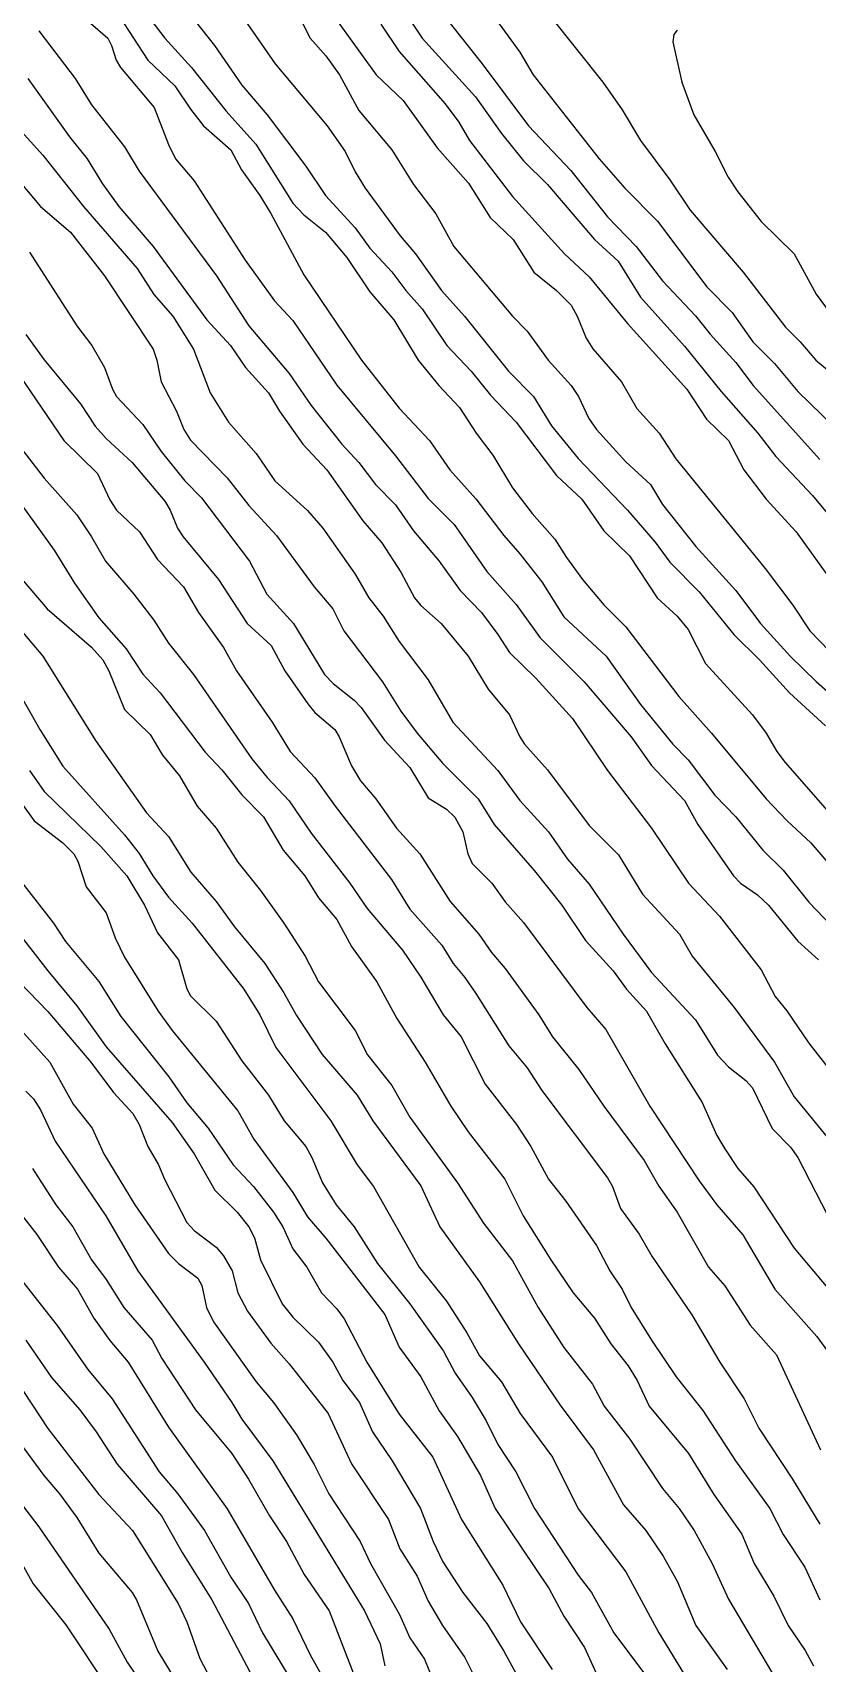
# Model space of a CAD drawing. Extents: x 474277 to 475042, y 254928 to 255625.
# Drawn here: x 474872.7 to 474889.14, y 255327.82 to 255362.01 of the extents above; entities that cross this region are included whole.
import ezdxf

# ---------------------------------------------------------------- set-up
doc = ezdxf.new("R2010")
doc.units = 0
doc.header["$MEASUREMENT"] = 0
doc.layers.add('BaseMapV2_DTM_export_MonNov09090547073261 — entities', color=1, linetype='CONTINUOUS')

msp = doc.modelspace()

# ---------------------------------------------------------------- linework, layer by layer
at = {"layer": 'BaseMapV2_DTM_export_MonNov09090547073261 — entities', "color": 15, "linetype": 'Continuous', "true_color": 0xb7484b}
for points in [[(474881.134, 255364.04, 89), (474882.909, 255361.598, 89), (474883.192, 255361.126, 89), (474884.57, 255359.362, 89), (474885.109, 255358.749, 89), (474885.798, 255358.059, 89), (474886.831, 255356.679, 89), (474887.361, 255356.142, 89), (474887.794, 255355.529, 89), (474888.246, 255355.069, 89), (474888.736, 255354.487, 89), (474889.733, 255353.514, 89)], [(474874.073, 255363.733, 91), (474875.473, 255361.893, 91), (474876.031, 255361.279, 91), (474876.757, 255360.359, 91), (474877.377, 255359.669, 91), (474878.155, 255358.431, 91), (474878.385, 255358.187, 91), (474878.837, 255357.829, 91), (474879.288, 255357.292, 91), (474879.765, 255356.577, 91), (474880.272, 255355.989, 91), (474880.783, 255355.145, 91), (474881.215, 255354.608, 91), (474881.648, 255354.148, 91), (474881.998, 255353.612, 91), (474882.344, 255353.152, 91), (474882.756, 255352.468, 91), (474883.167, 255351.925, 91), (474883.647, 255351.388, 91), (474883.885, 255351.005, 91), (474884.226, 255350.545, 91), (474884.673, 255350.01, 91), (474885.133, 255349.55, 91), (474886.24, 255348.091, 91), (474886.926, 255347.324, 91), (474888.075, 255345.944, 91), (474888.511, 255345.484, 91), (474889.01, 255345.024, 91), (474889.8, 255344.104, 91)], [(474878.688, 255362.813, 90), (474879.901, 255361.126, 90), (474880.469, 255360.589, 90), (474881.18, 255359.592, 90), (474881.836, 255358.856, 90), (474882.287, 255358.136, 90), (474882.771, 255357.675, 90), (474883.203, 255356.985, 90), (474883.676, 255356.602, 90), (474883.984, 255356.295, 90), (474884.113, 255356.065, 90), (474884.3, 255355.605, 90), (474884.442, 255355.38, 90), (474885.043, 255354.685, 90), (474885.363, 255354.127, 90), (474885.828, 255353.612, 90), (474886.181, 255353.075, 90), (474888.053, 255350.775, 90), (474888.63, 255350.008, 90), (474888.988, 255349.471, 90), (474890.022, 255348.398, 90)], [(474880.302, 255362.736, 89.5), (474880.864, 255361.893, 89.5), (474881.981, 255360.666, 89.5), (474882.526, 255359.893, 89.5), (474882.986, 255359.318, 89.5), (474883.487, 255358.826, 89.5), (474884.472, 255357.675, 89.5), (474884.97, 255357.215, 89.5), (474885.439, 255356.463, 89.5), (474886.359, 255355.436, 89.5), (474887.126, 255354.488, 89.5), (474887.898, 255353.612, 89.5), (474888.276, 255353.125, 89.5), (474889.046, 255352.308, 89.5), (474889.805, 255351.388, 89.5)], [(474873.708, 255362.392, 91.5), (474874.275, 255361.893, 91.5), (474874.354, 255361.739, 91.5), (474874.449, 255361.433, 91.5), (474874.541, 255361.279, 91.5), (474875.249, 255360.436, 91.5), (474875.548, 255359.665, 91.5), (474875.698, 255359.362, 91.5), (474876.089, 255358.902, 91.5), (474877.158, 255357.241, 91.5), (474877.772, 255356.389, 91.5), (474878.155, 255355.971, 91.5), (474879.075, 255354.62, 91.5), (474880.302, 255353.134, 91.5), (474880.992, 255352.239, 91.5), (474881.533, 255351.695, 91.5), (474882.219, 255350.712, 91.5), (474882.832, 255350.017, 91.5), (474883.338, 255349.318, 91.5), (474884.255, 255348.398, 91.5), (474885.24, 255347.248, 91.5), (474885.669, 255346.648, 91.5), (474886.359, 255345.914, 91.5), (474886.641, 255345.407, 91.5), (474887.39, 255344.334, 91.5), (474887.535, 255344.18, 91.5), (474887.893, 255343.936, 91.5), (474888.123, 255343.72, 91.5), (474888.736, 255342.966, 91.5), (474889.171, 255342.57, 91.5)], [(474874.518, 255362.353, 91.25), (474875.117, 255361.433, 91.25), (474875.682, 255360.896, 91.25), (474876.008, 255360.401, 91.25), (474876.281, 255360.052, 91.25), (474876.852, 255359.555, 91.25), (474877.078, 255359.132, 91.25), (474877.465, 255358.593, 91.25), (474877.695, 255358.216, 91.25), (474878.385, 255356.929, 91.25), (474879.596, 255355.145, 91.25), (474880.379, 255354.133, 91.25), (474881.018, 255353.458, 91.25), (474881.447, 255352.845, 91.25), (474881.989, 255352.236, 91.25), (474882.575, 255351.465, 91.25), (474882.91, 255351.081, 91.25), (474883.369, 255350.492, 91.25), (474883.829, 255349.762, 91.25), (474884.719, 255348.934, 91.25), (474885.439, 255347.926, 91.25), (474886.115, 255347.094, 91.25), (474886.436, 255346.764, 91.25), (474886.996, 255346.021, 91.25), (474887.433, 255345.566, 91.25), (474887.999, 255344.871, 91.25), (474888.43, 255344.454, 91.25), (474888.966, 255343.782, 91.25), (474889.758, 255342.954, 91.25)], [(474876.089, 255362.276, 90.75), (474876.512, 255361.739, 90.75), (474877.082, 255360.905, 90.75), (474877.613, 255360.282, 90.75), (474878.423, 255359.209, 90.75), (474878.836, 255358.596, 90.75), (474879.459, 255357.913, 90.75), (474879.765, 255357.491, 90.75), (474880.225, 255356.991, 90.75), (474880.521, 255356.602, 90.75), (474880.866, 255356.219, 90.75), (474881.379, 255355.452, 90.75), (474881.892, 255354.915, 90.75), (474882.296, 255354.412, 90.75), (474882.832, 255353.844, 90.75), (474883.676, 255352.723, 90.75), (474884.212, 255352.23, 90.75), (474884.673, 255351.562, 90.75), (474885.209, 255351.038, 90.75), (474885.791, 255350.161, 90.75), (474886.206, 255349.773, 90.75), (474886.436, 255349.496, 90.75), (474886.804, 255348.781, 90.75), (474887.783, 255347.708, 90.75), (474888.075, 255347.324, 90.75), (474888.297, 255346.941, 90.75), (474888.473, 255346.711, 90.75), (474889.407, 255345.637, 90.75)], [(474877.194, 255362.199, 90.5), (474877.781, 255361.356, 90.5), (474878.872, 255360.052, 90.5), (474879.252, 255359.516, 90.5), (474879.459, 255359.093, 90.5), (474879.67, 255358.749, 90.5), (474880.403, 255357.752, 90.5), (474880.723, 255357.369, 90.5), (474881.268, 255356.602, 90.5), (474881.749, 255356.065, 90.5), (474882.673, 255354.915, 90.5), (474883.2, 255354.378, 90.5), (474883.577, 255353.765, 90.5), (474884.136, 255353.082, 90.5), (474885.165, 255352.001, 90.5), (474885.746, 255351.329, 90.5), (474886.053, 255350.909, 90.5), (474886.666, 255350.286, 90.5), (474887.393, 255349.394, 90.5), (474887.93, 255348.858, 90.5), (474888.558, 255348.168, 90.5), (474889.318, 255347.478, 90.5)], [(474878.308, 255362.305, 90.25), (474878.515, 255361.893, 90.25), (474878.845, 255361.519, 90.25), (474879.135, 255361.126, 90.25), (474879.535, 255360.378, 90.25), (474880.225, 255359.549, 90.25), (474880.679, 255358.826, 90.25), (474881.153, 255358.212, 90.25), (474881.526, 255357.522, 90.25), (474882.756, 255356.066, 90.25), (474883.062, 255355.747, 90.25), (474883.502, 255355.145, 90.25), (474883.985, 255354.608, 90.25), (474884.143, 255354.378, 90.25), (474884.359, 255353.918, 90.25), (474884.515, 255353.688, 90.25), (474885.133, 255353.01, 90.25), (474885.648, 255352.538, 90.25), (474885.899, 255352.118, 90.25), (474886.6, 255351.235, 90.25), (474887.433, 255350.314, 90.25), (474887.955, 255349.624, 90.25), (474888.583, 255348.933, 90.25), (474889.12, 255348.404, 90.25), (474889.58, 255348.001, 90.25)], [(474879.995, 255362.183, 89.75), (474880.379, 255361.614, 89.75), (474881.346, 255360.513, 89.75), (474881.629, 255360.129, 89.75), (474881.857, 255359.746, 89.75), (474882.756, 255358.576, 89.75), (474883.846, 255357.369, 89.75), (474884.366, 255356.891, 89.75), (474885.168, 255355.912, 89.75), (474886.408, 255354.532, 89.75), (474886.819, 255353.905, 89.75), (474887.28, 255353.461, 89.75), (474887.603, 255352.845, 89.75), (474888.074, 255352.231, 89.75), (474888.697, 255351.541, 89.75), (474889.503, 255350.427, 89.75)], [(474881.375, 255362.296, 89.25), (474882.124, 255361.356, 89.25), (474883.095, 255360.052, 89.25), (474883.982, 255359.116, 89.25), (474884.749, 255358.147, 89.25), (474885.35, 255357.522, 89.25), (474885.899, 255356.808, 89.25), (474886.589, 255356.075, 89.25), (474886.896, 255355.685, 89.25), (474887.433, 255355.094, 89.25), (474887.8, 255354.608, 89.25), (474889.196, 255353.059, 89.25)], [(474883.547, 255362.353, 88.75), (474884.65, 255360.973, 88.75), (474885.056, 255360.387, 88.75), (474885.437, 255359.746, 88.75), (474886.053, 255358.923, 88.75), (474886.478, 255358.289, 88.75), (474887.588, 255356.985, 88.75), (474888.476, 255355.835, 88.75), (474888.786, 255355.529, 88.75), (474889.113, 255355.145, 88.75), (474889.757, 255354.608, 88.75)], [(474872.832, 255362.046, 91.75), (474873.596, 255361.049, 91.75), (474873.938, 255360.498, 91.75), (474874.628, 255359.613, 91.75), (474874.935, 255359.106, 91.75), (474876.554, 255356.909, 91.75), (474877.235, 255355.862, 91.75), (474878.078, 255354.864, 91.75), (474878.538, 255354.195, 91.75), (474879.18, 255353.382, 91.75), (474879.535, 255352.998, 91.75), (474879.885, 255352.538, 91.75), (474880.302, 255352.107, 91.75), (474880.685, 255351.566, 91.75), (474881.222, 255350.928, 91.75), (474881.66, 255350.315, 91.75), (474882.106, 255349.855, 91.75), (474882.452, 255349.394, 91.75), (474882.693, 255349.011, 91.75), (474883.244, 255348.474, 91.75), (474884.014, 255347.631, 91.75), (474884.749, 255346.539, 91.75), (474885.666, 255345.331, 91.75), (474886.441, 255344.18, 91.75), (474887.091, 255343.49, 91.75), (474887.97, 255342.361, 91.75), (474888.259, 255341.804, 91.75), (474888.506, 255341.5, 91.75), (474888.966, 255340.825, 91.75), (474890.117, 255339.352, 91.75)], [(474886.206, 255362.062, 88.5), (474886.139, 255361.969, 88.5), (474886.113, 255361.816, 88.5), (474886.302, 255360.973, 88.5), (474886.559, 255360.282, 88.5), (474887.005, 255359.516, 88.5), (474887.278, 255358.979, 88.5), (474887.475, 255358.672, 88.5), (474887.97, 255358.052, 88.5), (474888.657, 255357.369, 88.5), (474889.116, 255356.525, 88.5), (474889.631, 255355.835, 88.5)], [(474872.602, 255361.049, 92), (474873.472, 255359.822, 92), (474873.845, 255359.362, 92), (474874.168, 255358.84, 92), (474874.507, 255358.366, 92), (474875.228, 255357.522, 92), (474876.351, 255355.989, 92), (474876.85, 255355.452, 92), (474877.164, 255354.992, 92), (474877.644, 255354.455, 92), (474877.874, 255354.072, 92), (474878.367, 255353.382, 92), (474878.868, 255352.845, 92), (474879.622, 255351.771, 92), (474880.016, 255351.311, 92), (474880.415, 255350.698, 92), (474880.7, 255350.161, 92), (474880.839, 255350, 92), (474881.259, 255349.624, 92), (474881.83, 255348.934, 92), (474882.25, 255348.244, 92), (474882.694, 255347.708, 92), (474882.909, 255347.249, 92), (474883.011, 255347.094, 92), (474883.491, 255346.557, 92), (474884.366, 255345.387, 92), (474884.979, 255344.772, 92), (474885.482, 255343.95, 92), (474886.255, 255343.107, 92), (474886.52, 255342.647, 92), (474887.4, 255341.573, 92), (474888.245, 255340.423, 92), (474888.66, 255339.699, 92), (474890.194, 255337.816, 92)], [(474871.94, 255360.513, 92.25), (474872.913, 255359.439, 92.25), (474873.765, 255358.366, 92.25), (474874.89, 255357.062, 92.25), (474875.241, 255356.521, 92.25), (474875.642, 255356.065, 92.25), (474876.073, 255355.375, 92.25), (474876.421, 255354.455, 92.25), (474876.806, 255353.842, 92.25), (474877.388, 255353.183, 92.25), (474877.774, 255352.615, 92.25), (474878.462, 255351.993, 92.25), (474878.781, 255351.618, 92.25), (474879.459, 255350.658, 92.25), (474879.745, 255350.161, 92.25), (474880.044, 255349.778, 92.25), (474880.379, 255349.246, 92.25), (474880.992, 255348.441, 92.25), (474881.505, 255347.554, 92.25), (474882.449, 255346.543, 92.25), (474882.909, 255345.908, 92.25), (474883.513, 255345.254, 92.25), (474883.906, 255344.679, 92.25), (474884.366, 255344.158, 92.25), (474885.075, 255343.107, 92.25), (474885.669, 255342.303, 92.25), (474886.589, 255341.31, 92.25), (474887.049, 255340.573, 92.25), (474887.28, 255340.327, 92.25), (474887.643, 255340.04, 92.25), (474887.784, 255339.887, 92.25), (474888.2, 255339.038, 92.25), (474888.583, 255338.642, 92.25), (474888.738, 255338.43, 92.25), (474889.485, 255336.973, 92.25)], [(474872.098, 255359.282, 92.5), (474872.869, 255358.366, 92.5), (474873.492, 255357.829, 92.5), (474874.208, 255356.909, 92.5), (474875.227, 255355.375, 92.5), (474875.306, 255355.145, 92.5), (474875.393, 255354.685, 92.5), (474875.714, 255354.072, 92.5), (474875.87, 255353.688, 92.5), (474876.008, 255353.464, 92.5), (474876.775, 255352.673, 92.5), (474877.235, 255352.094, 92.5), (474877.81, 255351.465, 92.5), (474878.599, 255350.391, 92.5), (474878.993, 255349.931, 92.5), (474879.224, 255349.471, 92.5), (474880.035, 255348.398, 92.5), (474880.417, 255347.784, 92.5), (474880.756, 255347.324, 92.5), (474881.299, 255346.689, 92.5), (474882.038, 255345.944, 92.5), (474882.376, 255345.407, 92.5), (474883.216, 255344.438, 92.5), (474883.789, 255343.72, 92.5), (474884.289, 255342.978, 92.5), (474884.868, 255342.34, 92.5), (474885.146, 255341.957, 92.5), (474885.565, 255341.497, 92.5), (474885.956, 255340.807, 92.5), (474886.729, 255339.58, 92.5), (474887.04, 255338.89, 92.5), (474887.203, 255338.608, 92.5), (474887.481, 255338.2, 92.5), (474887.816, 255337.813, 92.5), (474888.66, 255336.529, 92.5), (474889.508, 255335.516, 92.5)], [(474872.634, 255357.408, 92.75), (474873.631, 255355.862, 92.75), (474873.945, 255355.452, 92.75), (474874.21, 255354.992, 92.75), (474874.372, 255354.532, 92.75), (474874.459, 255354.378, 92.75), (474875.011, 255353.797, 92.75), (474875.393, 255353.228, 92.75), (474875.893, 255352.615, 92.75), (474876.238, 255352.255, 92.75), (474877.244, 255350.928, 92.75), (474877.609, 255350.238, 92.75), (474878.165, 255349.624, 92.75), (474878.821, 255348.551, 92.75), (474878.998, 255348.365, 92.75), (474879.439, 255348.014, 92.75), (474879.585, 255347.861, 92.75), (474880.072, 255347.177, 92.75), (474880.609, 255346.602, 92.75), (474880.992, 255345.966, 92.75), (474881.375, 255345.729, 92.75), (474881.548, 255345.561, 92.75), (474881.719, 255345.254, 92.75), (474881.823, 255344.794, 92.75), (474881.912, 255344.593, 92.75), (474882.321, 255344.18, 92.75), (474882.602, 255343.785, 92.75), (474882.986, 255343.352, 92.75), (474884.311, 255341.573, 92.75), (474884.71, 255341.113, 92.75), (474885.635, 255339.503, 92.75), (474886.666, 255337.941, 92.75), (474887.037, 255337.433, 92.75), (474887.586, 255336.803, 92.75), (474888.256, 255335.669, 92.75), (474889.134, 255334.673, 92.75), (474889.804, 255333.753, 92.75)], [(474872.562, 255355.682, 93), (474872.941, 255355.148, 93), (474873.707, 255354.225, 93), (474874.015, 255353.761, 93), (474874.245, 255353.503, 93), (474874.788, 255352.998, 93), (474875.471, 255352.189, 93), (474875.585, 255352.001, 93), (474875.738, 255351.618, 93), (474875.855, 255351.437, 93), (474876.595, 255350.545, 93), (474877.197, 255349.624, 93), (474877.701, 255349.164, 93), (474877.989, 255348.628, 93), (474878.465, 255347.938, 93), (474878.615, 255347.759, 93), (474879.032, 255347.401, 93), (474879.128, 255347.248, 93), (474879.382, 255346.635, 93), (474879.575, 255346.327, 93), (474879.894, 255345.944, 93), (474880.325, 255345.331, 93), (474880.816, 255344.794, 93), (474881.451, 255343.797, 93), (474882.05, 255343.107, 93), (474882.317, 255342.724, 93), (474882.602, 255342.387, 93), (474883.309, 255341.42, 93), (474883.598, 255340.96, 93), (474884.147, 255340.27, 93), (474884.67, 255339.503, 93), (474885.516, 255338.362, 93), (474885.823, 255337.823, 93), (474886.206, 255337.28, 93), (474886.864, 255336.129, 93), (474887.203, 255335.737, 93), (474887.74, 255334.912, 93), (474888.285, 255334.289, 93), (474889.208, 255332.296, 93)], [(474872.421, 255354.838, 93.25), (474873.357, 255353.458, 93.25), (474874.063, 255352.768, 93.25), (474874.321, 255352.212, 93.25), (474874.456, 255352.001, 93.25), (474874.944, 255351.541, 93.25), (474875.318, 255350.964, 93.25), (474875.865, 255350.391, 93.25), (474876.175, 255349.855, 93.25), (474876.698, 255349.117, 93.25), (474876.976, 255348.628, 93.25), (474877.721, 255347.554, 93.25), (474878.1, 255346.941, 93.25), (474878.615, 255346.39, 93.25), (474879.04, 255345.791, 93.25), (474880.223, 255344.257, 93.25), (474880.609, 255343.633, 93.25), (474881.279, 255342.877, 93.25), (474881.51, 255342.494, 93.25), (474881.759, 255342.198, 93.25), (474881.989, 255341.862, 93.25), (474882.679, 255340.766, 93.25), (474883.062, 255340.309, 93.25), (474883.369, 255339.835, 93.25), (474884.749, 255337.999, 93.25), (474884.852, 255337.816, 93.25), (474885.017, 255337.356, 93.25), (474885.408, 255336.82, 93.25), (474885.678, 255336.36, 93.25), (474886.513, 255335.128, 93.25), (474887.103, 255334.136, 93.25), (474887.612, 255333.369, 93.25), (474887.918, 255332.756, 93.25), (474888.624, 255331.682, 93.25), (474889.196, 255330.743, 93.25)], [(474872.328, 255353.467, 93.5), (474872.941, 255352.669, 93.5), (474873.631, 255351.9, 93.5), (474873.938, 255351.44, 93.5), (474874.231, 255350.928, 93.5), (474874.824, 255350.238, 93.5), (474875.241, 255349.689, 93.5), (474875.548, 255349.207, 93.5), (474876.072, 255348.551, 93.5), (474877.298, 255346.787, 93.5), (474877.618, 255346.391, 93.5), (474878.078, 255345.906, 93.5), (474878.538, 255345.226, 93.5), (474879.349, 255344.18, 93.5), (474879.709, 255343.644, 93.5), (474880.455, 255342.776, 93.5), (474880.839, 255342.21, 93.5), (474881.307, 255341.42, 93.5), (474881.683, 255340.96, 93.5), (474882.185, 255339.963, 93.5), (474882.842, 255339.12, 93.5), (474883.142, 255338.66, 93.5), (474883.508, 255337.97, 93.5), (474883.871, 255337.51, 93.5), (474884.519, 255336.581, 93.5), (474884.795, 255336.053, 93.5), (474885.056, 255335.67, 93.5), (474885.246, 255335.286, 93.5), (474885.669, 255334.596, 93.5), (474886.185, 255333.829, 93.5), (474886.743, 255333.124, 93.5), (474887.429, 255332.066, 93.5), (474888.151, 255331.069, 93.5), (474888.43, 255330.523, 93.5), (474888.883, 255329.842, 93.5), (474889.198, 255329.152, 93.5)], [(474872.328, 255352.305, 93.75), (474873.155, 255351.158, 93.75), (474873.579, 255350.468, 93.75), (474874.091, 255349.742, 93.75), (474874.659, 255349.088, 93.75), (474875.011, 255348.559, 93.75), (474875.373, 255348.168, 93.75), (474876.315, 255346.923, 93.75), (474876.668, 255346.557, 93.75), (474877.082, 255346.03, 93.75), (474877.542, 255345.569, 93.75), (474877.954, 255344.871, 93.75), (474878.405, 255344.334, 93.75), (474878.692, 255343.874, 93.75), (474879.075, 255343.42, 93.75), (474879.382, 255342.852, 93.75), (474879.916, 255342.11, 93.75), (474880.333, 255341.343, 93.75), (474880.928, 255340.423, 93.75), (474881.463, 255339.503, 93.75), (474881.828, 255338.967, 93.75), (474882.596, 255337.97, 93.75), (474882.979, 255337.203, 93.75), (474883.558, 255336.283, 93.75), (474884.026, 255335.593, 93.75), (474884.478, 255335.056, 93.75), (474884.816, 255334.519, 93.75), (474885.181, 255334.059, 93.75), (474885.367, 255333.753, 93.75), (474885.623, 255333.216, 93.75), (474886.441, 255332.219, 93.75), (474886.973, 255331.36, 93.75), (474887.561, 255330.532, 93.75), (474887.82, 255329.919, 93.75), (474888.229, 255329.229, 93.75), (474888.533, 255328.615, 93.75), (474888.89, 255328.093, 93.75), (474889.066, 255327.772, 93.75)], [(474872.485, 255350.545, 94), (474873.009, 255349.931, 94), (474873.938, 255349.129, 94), (474874.174, 255348.858, 94), (474874.298, 255348.628, 94), (474874.628, 255347.818, 94), (474875.165, 255347.292, 94), (474875.425, 255346.864, 94), (474875.778, 255346.43, 94), (474876.152, 255345.791, 94), (474876.545, 255345.333, 94), (474877.005, 255344.622, 94), (474877.475, 255344.027, 94), (474877.962, 255343.337, 94), (474878.409, 255342.647, 94), (474878.692, 255342.11, 94), (474879.459, 255341.088, 94), (474879.718, 255340.577, 94), (474880.225, 255339.935, 94), (474880.609, 255339.271, 94), (474881.603, 255337.893, 94), (474882.146, 255337.05, 94), (474882.756, 255336.263, 94), (474883.292, 255335.283, 94), (474883.829, 255334.443, 94), (474884.433, 255333.676, 94), (474884.68, 255333.216, 94), (474885.216, 255332.526, 94), (474885.899, 255331.488, 94), (474886.247, 255331.069, 94), (474886.563, 255330.609, 94), (474886.942, 255329.919, 94), (474887.28, 255329.166, 94), (474888.276, 255327.493, 94)], [(474871.944, 255350.078, 94.25), (474872.917, 255348.934, 94.25), (474874.018, 255347.171, 94.25), (474875.088, 255345.65, 94.25), (474875.548, 255345.156, 94.25), (474876.015, 255344.411, 94.25), (474876.547, 255343.797, 94.25), (474876.933, 255343.26, 94.25), (474877.569, 255342.494, 94.25), (474877.964, 255341.88, 94.25), (474878.232, 255341.401, 94.25), (474878.768, 255340.584, 94.25), (474879.502, 255339.733, 94.25), (474879.833, 255339.197, 94.25), (474880.839, 255337.831, 94.25), (474881.231, 255336.973, 94.25), (474882.066, 255335.823, 94.25), (474882.884, 255334.519, 94.25), (474883.752, 255333.237, 94.25), (474884.453, 255332.296, 94.25), (474885.082, 255331.146, 94.25), (474885.553, 255330.609, 94.25), (474885.916, 255330.072, 94.25), (474886.212, 255329.535, 94.25), (474886.599, 255328.615, 94.25), (474887.252, 255327.695, 94.25)], [(474872.465, 255348.091, 94.5), (474872.851, 255347.401, 94.5), (474873.333, 255346.634, 94.5), (474874.628, 255345.19, 94.5), (474874.935, 255344.797, 94.5), (474875.218, 255344.334, 94.5), (474875.548, 255343.883, 94.5), (474876.043, 255343.337, 94.5), (474877.127, 255341.957, 94.5), (474877.465, 255341.417, 94.5), (474877.801, 255340.73, 94.5), (474878.947, 255339.197, 94.5), (474879.503, 255338.276, 94.5), (474879.845, 255337.816, 94.5), (474880.802, 255336.129, 94.5), (474881.375, 255335.418, 94.5), (474881.801, 255334.749, 94.5), (474882.066, 255334.27, 94.5), (474882.526, 255333.723, 94.5), (474882.918, 255333.062, 94.5), (474883.597, 255332.142, 94.5), (474884.136, 255331.062, 94.5), (474885.133, 255329.743, 94.5), (474885.822, 255328.462, 94.5), (474886.34, 255327.618, 94.5)], [(474872.634, 255346.539, 94.75), (474872.945, 255346.097, 94.75), (474874.128, 255344.947, 94.75), (474874.674, 255344.334, 94.75), (474875.048, 255343.72, 94.75), (474875.318, 255343.138, 94.75), (474875.756, 255342.57, 94.75), (474875.931, 255341.961, 94.75), (474876.008, 255341.819, 94.75), (474876.545, 255341.283, 94.75), (474877.082, 255340.452, 94.75), (474877.642, 255339.733, 94.75), (474877.972, 255339.197, 94.75), (474878.428, 255338.66, 94.75), (474878.555, 255338.43, 94.75), (474878.776, 255337.893, 94.75), (474879.063, 255337.433, 94.75), (474879.44, 255336.973, 94.75), (474879.931, 255336.206, 94.75), (474880.607, 255335.363, 94.75), (474881.309, 255334.366, 94.75), (474881.557, 255333.906, 94.75), (474881.912, 255333.396, 94.75), (474882.202, 255332.909, 94.75), (474882.449, 255332.414, 94.75), (474882.826, 255331.836, 94.75), (474883.219, 255331.069, 94.75), (474884.136, 255329.675, 94.75), (474884.409, 255329.305, 94.75), (474884.88, 255328.462, 94.75), (474885.899, 255327.097, 94.75)], [(474872.237, 255346.174, 95), (474872.734, 255345.484, 95), (474873.334, 255345.024, 95), (474873.567, 255344.794, 95), (474873.647, 255344.641, 95), (474873.825, 255344.104, 95), (474874.245, 255343.558, 95), (474874.433, 255343.03, 95), (474874.628, 255342.625, 95), (474875.334, 255341.497, 95), (474875.625, 255341.09, 95), (474877.005, 255339.404, 95), (474877.337, 255338.813, 95), (474878.155, 255337.691, 95), (474878.462, 255337.182, 95), (474878.845, 255336.735, 95), (474880.082, 255335.133, 95), (474880.379, 255334.453, 95), (474880.839, 255333.828, 95), (474881.222, 255333.12, 95), (474881.605, 255332.576, 95), (474882.087, 255331.759, 95), (474882.396, 255331.069, 95), (474883.522, 255329.382, 95), (474883.829, 255328.811, 95), (474884.263, 255328.155, 95), (474884.508, 255327.618, 95)], [(474872.328, 255344.381, 95.25), (474873.136, 255343.337, 95.25), (474873.391, 255342.954, 95.25), (474874.091, 255342.115, 95.25), (474874.551, 255341.386, 95.25), (474875.553, 255340.117, 95.25), (474875.931, 255339.571, 95.25), (474876.383, 255339.043, 95.25), (474876.901, 255338.276, 95.25), (474877.333, 255337.816, 95.25), (474877.746, 255337.28, 95.25), (474877.944, 255336.973, 95.25), (474878.155, 255336.513, 95.25), (474878.445, 255336.129, 95.25), (474878.758, 255335.593, 95.25), (474879.075, 255335.257, 95.25), (474879.229, 255335.048, 95.25), (474879.705, 255334.136, 95.25), (474880.379, 255333.044, 95.25), (474881.088, 255332.142, 95.25), (474881.685, 255330.839, 95.25), (474882.557, 255329.459, 95.25), (474882.925, 255328.692, 95.25), (474883.59, 255327.695, 95.25)], [(474872.247, 255343.337, 95.5), (474873.018, 255342.339, 95.5), (474873.631, 255341.609, 95.5), (474874.245, 255340.749, 95.5), (474875.625, 255339.163, 95.5), (474876.087, 255338.506, 95.5), (474876.518, 255337.74, 95.5), (474876.991, 255337.28, 95.5), (474877.235, 255336.973, 95.5), (474877.352, 255336.743, 95.5), (474877.477, 255336.283, 95.5), (474877.932, 255335.363, 95.5), (474878.155, 255335.082, 95.5), (474878.692, 255334.558, 95.5), (474878.991, 255334.136, 95.5), (474879.199, 255333.753, 95.5), (474879.552, 255333.292, 95.5), (474879.826, 255332.679, 95.5), (474880.237, 255332.066, 95.5), (474880.831, 255331.069, 95.5), (474881.096, 255330.379, 95.5), (474881.299, 255329.954, 95.5), (474881.716, 255329.305, 95.5), (474882.219, 255328.659, 95.5), (474882.577, 255328.078, 95.5), (474883.034, 255327.235, 95.5)], [(474872.42, 255342.11, 95.75), (474873.018, 255341.487, 95.75), (474873.922, 255340.423, 95.75), (474874.398, 255339.787, 95.75), (474874.802, 255339.35, 95.75), (474874.933, 255339.12, 95.75), (474875.113, 255338.66, 95.75), (474875.341, 255338.276, 95.75), (474875.464, 255337.97, 95.75), (474875.931, 255337.068, 95.75), (474876.085, 255336.894, 95.75), (474876.545, 255336.549, 95.75), (474876.698, 255336.369, 95.75), (474876.884, 255336.053, 95.75), (474877.005, 255335.589, 95.75), (474877.203, 255335.209, 95.75), (474877.695, 255334.534, 95.75), (474878.078, 255334.103, 95.75), (474878.897, 255333.062, 95.75), (474879.382, 255332.008, 95.75), (474880.159, 255330.839, 95.75), (474880.397, 255330.225, 95.75), (474880.762, 255329.651, 95.75), (474880.992, 255329.125, 95.75), (474881.291, 255328.615, 95.75), (474881.759, 255327.945, 95.75), (474882.115, 255327.235, 95.75)], [(474872.521, 255341.037, 96), (474873.061, 255340.423, 96), (474873.554, 255339.545, 96), (474873.948, 255339.043, 96), (474874.196, 255338.506, 96), (474874.84, 255337.433, 96), (474875.548, 255336.414, 96), (474875.756, 255336.206, 96), (474876.163, 255335.899, 96), (474876.25, 255335.746, 96), (474876.345, 255335.286, 96), (474876.492, 255334.979, 96), (474877.388, 255333.727, 96), (474877.752, 255333.292, 96), (474878.232, 255332.616, 96), (474878.601, 255331.989, 96), (474878.907, 255331.376, 96), (474879.564, 255330.379, 96), (474879.784, 255329.919, 96), (474880.391, 255328.845, 96), (474880.609, 255328.36, 96), (474880.915, 255327.909, 96), (474881.096, 255327.465, 96)], [(474872.558, 255339.815, 96.25), (474872.719, 255339.657, 96.25), (474872.864, 255339.43, 96.25), (474873.171, 255338.773, 96.25), (474874.236, 255337.203, 96.25), (474874.909, 255336.053, 96.25), (474876.293, 255334.136, 96.25), (474876.877, 255333.292, 96.25), (474877.082, 255332.943, 96.25), (474877.733, 255332.066, 96.25), (474879.656, 255328.922, 96.25), (474879.985, 255328.232, 96.25), (474880.085, 255327.772, 96.25)], [(474871.108, 255338.967, 96.75), (474872.788, 255336.812, 96.75), (474873.246, 255336.129, 96.75), (474873.643, 255335.669, 96.75), (474873.984, 255335.056, 96.75), (474874.321, 255334.589, 96.75), (474874.705, 255334.135, 96.75), (474875.548, 255332.772, 96.75), (474876.775, 255331.062, 96.75), (474877.772, 255329.356, 96.75), (474878.155, 255328.755, 96.75), (474878.515, 255328.002, 96.75), (474878.845, 255327.417, 96.75)], [(474872.702, 255338.2, 96.5), (474873.189, 255337.433, 96.5), (474873.543, 255336.973, 96.5), (474873.933, 255336.283, 96.5), (474874.245, 255335.871, 96.5), (474874.614, 255335.286, 96.5), (474875.207, 255334.596, 96.5), (474875.408, 255334.213, 96.5), (474876.113, 255333.139, 96.5), (474876.874, 255332.219, 96.5), (474877.223, 255331.682, 96.5), (474877.662, 255330.916, 96.5), (474878.021, 255330.379, 96.5), (474878.388, 255329.689, 96.5), (474878.913, 255328.922, 96.5), (474879.719, 255326.852, 96.5)], [(474872.499, 255335.823, 97), (474873.219, 255334.903, 97), (474873.86, 255333.983, 97), (474874.367, 255333.369, 97), (474875.356, 255331.836, 97), (474875.743, 255331.376, 97), (474876.301, 255330.609, 97), (474876.852, 255329.631, 97), (474877.228, 255329.075, 97), (474877.52, 255328.462, 97), (474878.444, 255326.928, 97)], [(474872.557, 255334.596, 97.25), (474873.094, 255333.812, 97.25), (474873.693, 255333.139, 97.25), (474874.034, 255332.679, 97.25), (474874.475, 255332.001, 97.25), (474875.401, 255330.916, 97.25), (474875.834, 255330.149, 97.25), (474876.457, 255329.152, 97.25), (474877.715, 255326.775, 97.25)], [(474872.512, 255333.522, 97.5), (474873.018, 255332.749, 97.5), (474874.091, 255331.362, 97.5), (474874.794, 255330.609, 97.5), (474875.754, 255329.075, 97.5), (474875.933, 255328.692, 97.5), (474876.206, 255327.925, 97.5), (474876.849, 255326.698, 97.5)], [(474871.75, 255333.369, 97.75), (474872.938, 255331.759, 97.75), (474873.267, 255331.376, 97.75), (474873.631, 255330.884, 97.75), (474874.091, 255330.136, 97.75), (474874.787, 255329.305, 97.75), (474874.876, 255329.152, 97.75), (474875.325, 255328.078, 97.75), (474875.885, 255327.158, 97.75)], [(474872.417, 255331.222, 98), (474872.829, 255330.685, 98), (474874.307, 255328.539, 98), (474874.68, 255327.848, 98), (474875.149, 255327.158, 98)], [(474872.481, 255329.899, 98.25), (474872.711, 255329.492, 98.25), (474873.401, 255328.629, 98.25), (474874.328, 255327.235, 98.25)]]:
    msp.add_polyline3d(points, dxfattribs=at)

doc.saveas('drawing.dxf')
